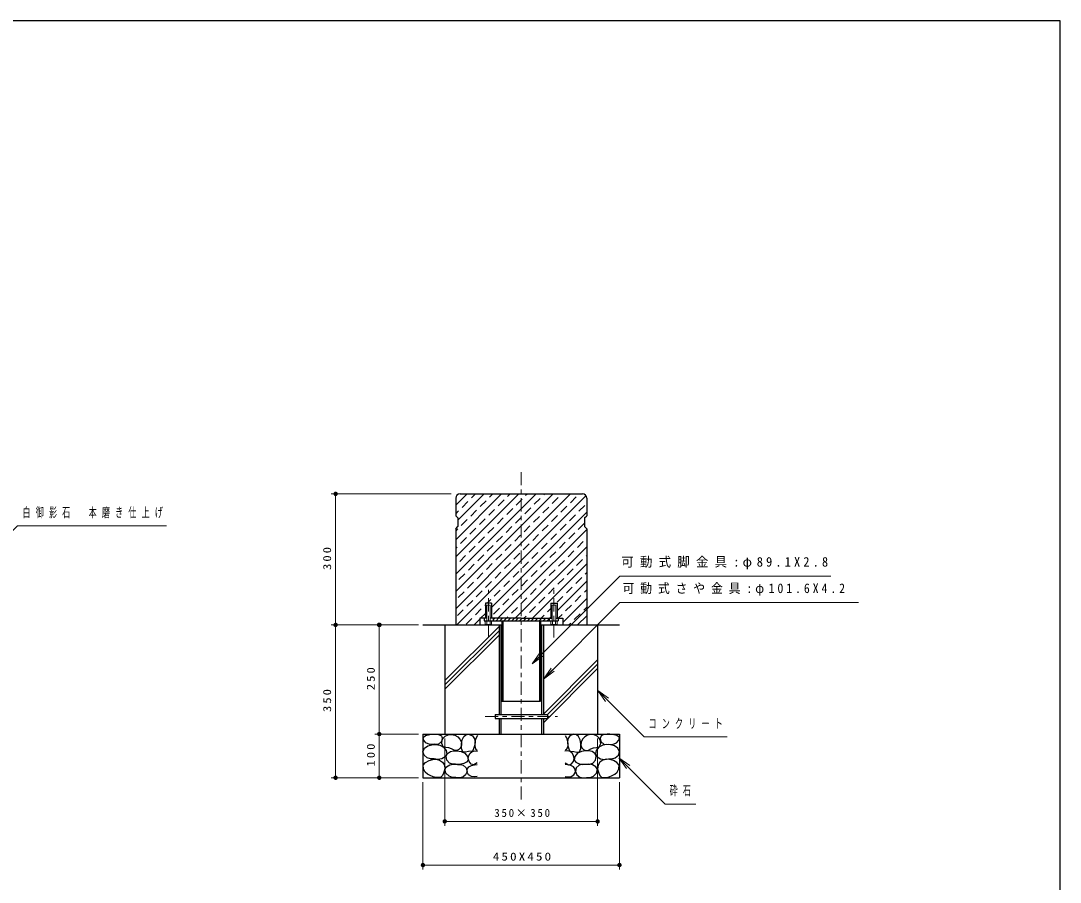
# Model space of a CAD drawing. Units: millimetres on the paper, scale 1:10. Extents: x -365 to 12, y -47 to 257.
# Drawn here: x -238 to 0, y 59.7 to 257 of the extents above; entities that cross this region are included whole.
import ezdxf

# ---------------------------------------------------------------- set-up
doc = ezdxf.new("R2010")
doc.units = ezdxf.units.MM
doc.linetypes.add('USER2', pattern=[6, 3, -1, 1, -1])
doc.layers.add('LY_1', color=7, linetype='Continuous', lineweight=13)
doc.layers.add('LY_2', color=7, linetype='Continuous', lineweight=13)
doc.styles.add('ＭＳ ゴシック', font='')
doc.styles.get('ＭＳ ゴシック').set_extended_font_data('MS Gothic')

# ---------------------------------------------------------------- blocks, each defined once
blk = doc.blocks.new('filled_dot')
at = {"color": 0, "linetype": 'Continuous', "lineweight": -2, "const_width": 1.25}
blk.add_lwpolyline([(-0.625, 0, 1), (0.625, 0, 1)], format="xyb", close=True, dxfattribs=at)

msp = doc.modelspace()

# ---------------------------------------------------------------- linework, layer by layer
at = {"layer": 'LY_1', "linetype": 'USER2'}
for p, q in [((-123.418, 153.67), (-123.418, 78.67)), ((-130.919, 115.77), (-130.919, 126.67)), ((-115.919, 115.77), (-115.919, 126.67)), ((-131.677, 97.67), (-115.131, 97.67))]:
    msp.add_line(p, q, dxfattribs=at)
at = {"layer": 'LY_1'}
for p, q in [((-139.418, 148.67), (-166.918, 148.67)), ((-165.918, 118.67), (-165.918, 148.67)), ((-138.418, 134.222), (-123.971, 148.67)), ((-138.418, 138.173), (-127.922, 148.67)), ((-138.418, 146.076), (-135.825, 148.67)), ((-138.26, 148.211), (-137.959, 148.511)), ((-137.918, 142.625), (-131.873, 148.67)), ((-134.794, 147.725), (-133.849, 148.67)), ((-130.663, 147.905), (-129.898, 148.67)), ((-126.532, 148.084), (-125.946, 148.67)), ((-123.418, 137.368), (-112.117, 148.67)), ((-123.418, 141.319), (-116.068, 148.67)), ((-123.418, 145.271), (-120.02, 148.67)), ((-123.418, 133.417), (-108.596, 148.239)), ((-122.401, 148.264), (-121.995, 148.67)), ((-120.425, 146.288), (-119.078, 147.635)), ((-118.27, 148.444), (-118.044, 148.67)), ((-116.294, 146.468), (-114.947, 147.815)), ((-114.139, 148.623), (-114.093, 148.67)), ((-112.163, 146.648), (-110.816, 147.995)), ((-138.418, 130.271), (-123.418, 145.271)), ((-136.949, 145.57), (-135.602, 146.917)), ((-132.818, 145.75), (-131.471, 147.097)), ((-128.687, 145.929), (-127.34, 147.276)), ((-126.711, 143.954), (-125.364, 145.301)), ((-124.556, 146.109), (-123.418, 147.246)), ((-123.418, 147.246), (-123.209, 147.456)), ((-122.58, 144.133), (-121.233, 145.48)), ((-118.45, 144.313), (-117.103, 145.66)), ((-114.319, 144.492), (-112.972, 145.839)), ((-110.188, 144.672), (-108.841, 146.019)), ((-138.418, 144.1), (-137.757, 144.762)), ((-134.973, 143.594), (-133.626, 144.941)), ((-132.998, 141.619), (-131.651, 142.966)), ((-130.842, 143.774), (-129.495, 145.121)), ((-128.867, 141.798), (-127.52, 143.145)), ((-124.736, 141.978), (-123.418, 143.295)), ((-123.418, 129.466), (-108.418, 144.466)), ((-123.418, 143.295), (-123.389, 143.325)), ((-120.605, 142.157), (-119.258, 143.504)), ((-116.474, 142.337), (-115.127, 143.684)), ((-112.343, 142.517), (-110.996, 143.864)), ((-138.418, 126.319), (-123.418, 141.319)), ((-138.418, 140.149), (-137.937, 140.631)), ((-137.129, 141.439), (-135.781, 142.786)), ((-135.153, 139.463), (-133.806, 140.81)), ((-131.022, 139.643), (-129.675, 140.99)), ((-126.891, 139.823), (-125.544, 141.17)), ((-123.418, 125.514), (-108.418, 140.514)), ((-122.76, 140.002), (-121.413, 141.349)), ((-118.629, 140.182), (-117.282, 141.529)), ((-114.498, 140.361), (-113.151, 141.708)), ((-110.367, 140.541), (-109.02, 141.888)), ((-137.308, 137.308), (-135.961, 138.655)), ((-133.177, 137.488), (-131.83, 138.835)), ((-129.046, 137.667), (-127.699, 139.014)), ((-124.915, 137.847), (-123.568, 139.194)), ((-120.784, 138.027), (-119.437, 139.374)), ((-116.654, 138.206), (-115.306, 139.553)), ((-112.523, 138.386), (-111.176, 139.733)), ((-138.418, 122.368), (-123.418, 137.368)), ((-138.418, 136.198), (-138.116, 136.5)), ((-135.332, 135.332), (-133.985, 136.679)), ((-131.202, 135.512), (-129.854, 136.859)), ((-127.071, 135.692), (-125.724, 137.039)), ((-123.418, 121.563), (-108.418, 136.563)), ((-122.94, 135.871), (-121.593, 137.218)), ((-118.809, 136.051), (-117.462, 137.398)), ((-114.678, 136.23), (-113.331, 137.578)), ((-110.547, 136.41), (-109.2, 137.757)), ((-138.166, 118.67), (-123.418, 133.417)), ((-137.488, 133.177), (-136.141, 134.524)), ((-133.357, 133.357), (-132.01, 134.704)), ((-129.226, 133.536), (-127.879, 134.883)), ((-125.095, 133.716), (-123.748, 135.063)), ((-120.964, 133.896), (-119.617, 135.243)), ((-116.833, 134.075), (-115.486, 135.422)), ((-114.857, 132.1), (-113.51, 133.447)), ((-112.702, 134.255), (-111.355, 135.602)), ((-110.727, 132.279), (-109.38, 133.626)), ((-108.571, 134.434), (-108.418, 134.587)), ((-138.418, 132.246), (-138.296, 132.369)), ((-135.512, 131.202), (-134.165, 132.549)), ((-131.381, 131.381), (-130.034, 132.728)), ((-127.25, 131.561), (-125.903, 132.908)), ((-125.275, 129.585), (-123.928, 130.932)), ((-123.119, 131.74), (-121.772, 133.087)), ((-121.144, 129.765), (-119.797, 131.112)), ((-120.86, 120.17), (-108.418, 132.612)), ((-118.988, 131.92), (-117.641, 133.267)), ((-117.013, 129.944), (-115.666, 131.291)), ((-112.882, 130.124), (-111.535, 131.471)), ((-137.667, 129.046), (-136.32, 130.393)), ((-133.536, 129.226), (-132.189, 130.573)), ((-131.561, 127.25), (-130.214, 128.597)), ((-130.218, 122.666), (-123.418, 129.466)), ((-129.405, 129.405), (-128.058, 130.753)), ((-127.43, 127.43), (-126.083, 128.777)), ((-123.299, 127.609), (-121.952, 128.956)), ((-119.168, 127.789), (-117.821, 129.136)), ((-115.218, 121.86), (-108.418, 128.66)), ((-115.037, 127.969), (-113.69, 129.316)), ((-110.906, 128.148), (-109.559, 129.495)), ((-108.751, 130.304), (-108.418, 130.636)), ((-137.847, 124.915), (-136.5, 126.262)), ((-135.692, 127.071), (-134.345, 128.418)), ((-133.716, 125.095), (-132.369, 126.442)), ((-129.585, 125.275), (-128.238, 126.622)), ((-125.454, 125.454), (-124.107, 126.801)), ((-121.323, 125.634), (-119.976, 126.981)), ((-117.192, 125.813), (-115.845, 127.16)), ((-113.061, 125.993), (-111.714, 127.34)), ((-108.931, 126.173), (-108.418, 126.685)), ((-135.871, 122.94), (-134.524, 124.287)), ((-131.19, 123.67), (-130.393, 124.466)), ((-128.763, 120.17), (-123.418, 125.514)), ((-127.609, 123.299), (-126.262, 124.646)), ((-123.418, 123.539), (-122.131, 124.826)), ((-119.348, 123.658), (-118.001, 125.005)), ((-115.217, 123.838), (-113.87, 125.185)), ((-113.918, 119.209), (-108.418, 124.709)), ((-111.086, 124.017), (-109.739, 125.364)), ((-138.027, 120.784), (-136.679, 122.131)), ((-133.896, 120.964), (-132.549, 122.311)), ((-131.74, 123.119), (-131.618, 123.241)), ((-131.319, 119.57), (-131.319, 123.17)), ((-131.318, 123.17), (-130.518, 123.17)), ((-130.519, 119.57), (-130.519, 123.17)), ((-129.765, 121.144), (-128.418, 122.491)), ((-125.634, 121.323), (-124.287, 122.67)), ((-124.812, 120.17), (-123.418, 121.563)), ((-123.479, 123.479), (-123.418, 123.539)), ((-121.503, 121.503), (-120.156, 122.85)), ((-117.372, 121.682), (-116.618, 122.436)), ((-116.319, 119.57), (-116.319, 123.17)), ((-116.318, 123.17), (-115.518, 123.17)), ((-115.519, 119.57), (-115.519, 123.17)), ((-113.241, 121.862), (-111.894, 123.209)), ((-109.11, 122.042), (-108.418, 122.733)), ((-136.051, 118.809), (-134.704, 120.156)), ((-134.214, 118.67), (-132.918, 119.966)), ((-132.714, 120.17), (-131.618, 121.266)), ((-131.638, 119.57), (-131.638, 118.77)), ((-131.278, 118.77), (-131.278, 119.57)), ((-130.559, 118.77), (-130.559, 119.57)), ((-130.2, 119.57), (-130.2, 118.77)), ((-129.818, 119.833), (-129.481, 120.17)), ((-129.183, 119.57), (-128.583, 120.17)), ((-128.285, 119.57), (-127.685, 120.17)), ((-127.387, 119.57), (-126.787, 120.17)), ((-126.787, 120.17), (-126.442, 120.515)), ((-126.489, 119.57), (-125.889, 120.17)), ((-125.591, 119.57), (-124.991, 120.17)), ((-124.693, 119.57), (-124.093, 120.17)), ((-123.795, 119.57), (-123.195, 120.17)), ((-122.897, 119.57), (-122.297, 120.17)), ((-122.836, 120.17), (-122.311, 120.695)), ((-121.999, 119.57), (-121.399, 120.17)), ((-121.101, 119.57), (-120.501, 120.17)), ((-120.203, 119.57), (-119.603, 120.17)), ((-119.305, 119.57), (-118.705, 120.17)), ((-118.885, 120.17), (-118.18, 120.874)), ((-118.407, 119.57), (-117.807, 120.17)), ((-117.509, 119.57), (-117.018, 120.06)), ((-116.909, 120.17), (-116.618, 120.46)), ((-116.638, 119.57), (-116.638, 118.77)), ((-116.278, 118.77), (-116.278, 119.57)), ((-115.559, 118.77), (-115.559, 119.57)), ((-115.2, 119.57), (-115.2, 118.77)), ((-114.933, 120.17), (-114.049, 121.054)), ((-112.482, 118.67), (-112.074, 119.078)), ((-111.265, 119.886), (-109.918, 121.233)), ((-110.506, 118.67), (-108.418, 120.758)), ((-146.918, 118.67), (-166.918, 118.67)), ((-165.918, 83.67), (-165.918, 118.67)), ((-146.918, 118.67), (-156.918, 118.67)), ((-155.918, 93.67), (-155.918, 118.67)), ((-140.918, 105.899), (-128.498, 118.319)), ((-140.918, 104.909), (-128.498, 117.329)), ((-130.199, 118.77), (-131.637, 118.77)), ((-115.199, 118.77), (-116.637, 118.77)), ((-108.531, 118.67), (-108.418, 118.782)), ((-140.918, 103.919), (-128.498, 116.339)), ((-120.903, 109.761), (-119.135, 112.236)), ((-120.903, 109.761), (-118.781, 111.883)), ((-118.428, 111.529), (-120.903, 109.761)), ((-118.338, 98.215), (-105.918, 110.635)), ((-117.431, 98.132), (-105.918, 109.645)), ((-118.338, 106.273), (-116.571, 108.748)), ((-118.338, 96.235), (-105.918, 108.655)), ((-118.338, 106.273), (-116.217, 108.395)), ((-115.864, 108.041), (-118.338, 106.273)), ((-105.884, 103.634), (-103.762, 101.513)), ((-105.884, 103.634), (-103.409, 101.866)), ((-104.116, 101.159), (-105.884, 103.634)), ((-146.918, 93.67), (-156.918, 93.67)), ((-155.918, 83.67), (-155.918, 93.67)), ((-140.918, 92.67), (-140.918, 72.67)), ((-105.918, 92.67), (-105.918, 72.67)), ((-101.053, 88.236), (-98.932, 86.115)), ((-101.053, 88.236), (-98.578, 86.469)), ((-99.285, 85.761), (-101.053, 88.236)), ((-146.918, 83.67), (-166.918, 83.67)), ((-145.918, 82.67), (-145.918, 62.67)), ((-100.918, 82.67), (-100.918, 62.67)), ((-105.918, 73.67), (-140.918, 73.67)), ((-100.918, 63.67), (-145.918, 63.67))]:
    msp.add_line(p, q, dxfattribs=at)
at = {"layer": 'LY_1', "color": 3, "lineweight": 25}
for p, q in [((-138.418, 147.67), (-138.418, 143.67)), ((-137.418, 148.67), (-109.418, 148.67)), ((-108.418, 147.67), (-108.418, 143.67)), ((-137.918, 143.17), (-138.418, 143.67)), ((-137.918, 143.17), (-137.918, 141.17)), ((-108.918, 143.17), (-108.418, 143.67)), ((-108.918, 143.17), (-108.918, 141.17)), ((-138.418, 140.67), (-137.918, 141.17)), ((-138.418, 140.67), (-138.418, 118.67)), ((-108.418, 140.67), (-108.918, 141.17)), ((-108.418, 140.67), (-108.418, 118.67)), ((-131.618, 123.67), (-131.618, 120.17)), ((-130.218, 123.67), (-131.618, 123.67)), ((-130.218, 123.67), (-130.218, 120.17)), ((-116.618, 123.67), (-116.618, 120.17)), ((-116.618, 123.67), (-115.218, 123.67)), ((-115.218, 123.67), (-115.218, 120.17)), ((-131.618, 120.17), (-132.918, 120.17)), ((-132.918, 120.17), (-132.918, 118.67)), ((-131.918, 120.17), (-131.918, 119.57)), ((-131.918, 119.57), (-114.918, 119.57)), ((-131.318, 120.17), (-131.618, 120.17)), ((-123.418, 120.17), (-130.518, 120.17)), ((-129.818, 120.17), (-129.818, 119.57)), ((-127.873, 119.57), (-127.873, 101.17)), ((-127.593, 119.57), (-127.593, 101.17)), ((-123.418, 120.17), (-116.318, 120.17)), ((-119.243, 119.57), (-119.243, 101.17)), ((-118.963, 119.57), (-118.963, 101.17)), ((-117.018, 120.17), (-117.018, 119.57)), ((-115.518, 120.17), (-115.218, 120.17)), ((-115.218, 120.17), (-113.918, 120.17)), ((-114.918, 120.17), (-114.918, 119.57)), ((-113.918, 120.17), (-113.918, 118.67)), ((-140.918, 118.67), (-140.918, 93.67)), ((-128.498, 118.67), (-127.873, 118.67)), ((-128.498, 118.67), (-128.498, 98.12)), ((-128.078, 118.67), (-128.078, 98.12)), ((-118.963, 118.67), (-118.338, 118.67)), ((-118.758, 118.67), (-118.758, 98.12)), ((-118.338, 118.67), (-118.338, 98.12)), ((-105.918, 118.67), (-105.918, 93.67)), ((-127.873, 101.17), (-118.963, 101.17)), ((-129.418, 98.12), (-129.418, 97.22)), ((-129.418, 98.12), (-117.418, 98.12)), ((-117.418, 98.12), (-117.418, 97.22)), ((-129.418, 97.22), (-117.418, 97.22)), ((-128.498, 97.22), (-128.498, 93.67)), ((-128.078, 97.22), (-128.078, 93.67)), ((-118.758, 97.22), (-118.758, 93.67)), ((-118.338, 97.22), (-118.338, 93.67)), ((-145.918, 93.67), (-100.918, 93.67)), ((-145.918, 93.67), (-145.918, 83.67)), ((-100.918, 93.67), (-100.918, 83.67)), ((-145.918, 83.67), (-100.918, 83.67))]:
    msp.add_line(p, q, dxfattribs=at)
at = {"layer": 'LY_1', "color": 20, "lineweight": 25}
for p, q in [((-145.918, 118.67), (-128.498, 118.67)), ((-118.338, 118.67), (-100.918, 118.67))]:
    msp.add_line(p, q, dxfattribs=at)
at = {"layer": 'LY_1'}
for points in [[(-249.385, 130.706), (-238.778, 141.313), (-204.608, 141.313)], [(-120.903, 109.761), (-100.852, 129.812), (-52.502, 129.812)], [(-118.338, 106.273), (-100.852, 123.759), (-46.201, 123.759)], [(-105.884, 103.634), (-95.277, 93.028), (-76.26, 93.028)], [(-101.053, 88.236), (-90.446, 77.63), (-83.429, 77.63)]]:
    msp.add_lwpolyline(points, dxfattribs=at)
at = {"layer": 'LY_1', "color": 3, "lineweight": 25}
for points in [[(-143.385, 91.32), (-144.323, 91.296), (-145.218, 91.667), (-145.74, 92.245), (-145.888, 92.856), (-145.299, 93.35), (-144.326, 93.575), (-143.711, 93.637), (-143.112, 93.649), (-142.321, 93.582), (-141.7, 93.253), (-141.513, 92.635), (-141.675, 91.94), (-142.418, 91.295)], [(-138.801, 90.007), (-139.375, 90.281), (-139.99, 90.478), (-140.705, 90.561), (-141.303, 90.775), (-141.616, 91.482), (-141.502, 92.361), (-141.217, 92.843), (-140.808, 93.203), (-140.119, 93.519), (-139.371, 93.6), (-138.628, 93.413), (-137.958, 93.005), (-137.434, 92.471), (-137.116, 91.816), (-137.083, 91.155), (-137.314, 90.527), (-137.68, 90.138), (-138.157, 89.933)], [(-134.539, 89.759), (-135.456, 89.66), (-136.174, 89.546), (-136.769, 89.61), (-137.102, 90.343), (-137.066, 91.444), (-136.936, 92.368), (-136.571, 93.104), (-136.071, 93.492), (-135.456, 93.649), (-134.564, 93.278), (-134.131, 92.59), (-133.994, 91.766), (-134.081, 90.992), (-134.316, 90.255)], [(-112.298, 89.759), (-111.381, 89.66), (-110.663, 89.546), (-110.068, 89.61), (-109.735, 90.343), (-109.771, 91.444), (-109.901, 92.368), (-110.266, 93.104), (-110.766, 93.492), (-111.381, 93.649), (-112.273, 93.278), (-112.706, 92.59), (-112.843, 91.766), (-112.755, 90.992), (-112.521, 90.255)], [(-108.036, 90.007), (-107.462, 90.281), (-106.847, 90.478), (-106.132, 90.561), (-105.534, 90.775), (-105.221, 91.482), (-105.335, 92.361), (-105.62, 92.843), (-106.029, 93.203), (-106.718, 93.519), (-107.466, 93.6), (-108.209, 93.413), (-108.879, 93.005), (-109.403, 92.471), (-109.721, 91.816), (-109.754, 91.155), (-109.523, 90.527), (-109.157, 90.138), (-108.68, 89.933)], [(-103.452, 91.32), (-102.514, 91.296), (-101.618, 91.667), (-101.097, 92.245), (-100.949, 92.856), (-101.538, 93.35), (-102.511, 93.575), (-103.125, 93.637), (-103.725, 93.649), (-104.516, 93.582), (-105.137, 93.253), (-105.324, 92.635), (-105.162, 91.94), (-104.418, 91.295)], [(-143.385, 87.975), (-144.161, 87.962), (-144.921, 88.198), (-145.661, 88.821), (-145.962, 89.635), (-145.578, 90.425), (-144.772, 90.998), (-143.886, 91.241), (-142.988, 91.246), (-142.076, 91.095), (-141.229, 90.676), (-140.579, 89.926), (-140.411, 89.065), (-140.837, 88.442), (-141.576, 88.025), (-142.492, 87.854)], [(-103.452, 87.975), (-102.676, 87.962), (-101.916, 88.198), (-101.176, 88.821), (-100.875, 89.635), (-101.259, 90.425), (-102.064, 90.998), (-102.951, 91.241), (-103.849, 91.246), (-104.761, 91.095), (-105.608, 90.676), (-106.257, 89.926), (-106.426, 89.065), (-106, 88.442), (-105.261, 88.025), (-104.345, 87.854)], [(-138.454, 86.786), (-139.154, 86.794), (-139.817, 87.033), (-140.446, 87.721), (-140.61, 88.595), (-140.266, 89.243), (-139.643, 89.685), (-138.913, 89.85), (-138.157, 89.833), (-137.188, 89.695), (-136.298, 89.264), (-135.686, 88.535), (-135.555, 87.727), (-135.941, 87.241), (-136.571, 86.91), (-137.524, 86.702)], [(-108.383, 86.786), (-107.683, 86.794), (-107.02, 87.033), (-106.391, 87.721), (-106.227, 88.595), (-106.571, 89.243), (-107.194, 89.685), (-107.924, 89.85), (-108.68, 89.833), (-109.648, 89.695), (-110.539, 89.264), (-111.151, 88.535), (-111.282, 87.727), (-110.896, 87.241), (-110.266, 86.91), (-109.313, 86.702)], [(-142.864, 83.738), (-143.585, 83.911), (-144.277, 84.184), (-144.876, 84.513), (-145.392, 84.977), (-145.807, 85.741), (-145.838, 86.538), (-145.341, 87.174), (-144.525, 87.603), (-143.689, 87.845), (-142.87, 87.887), (-142.096, 87.678), (-141.44, 87.215), (-141.006, 86.563), (-140.92, 85.664), (-141.18, 84.729), (-141.441, 84.211), (-141.824, 83.837), (-142.327, 83.698)], [(-138.38, 83.712), (-139.174, 83.743), (-139.941, 84.034), (-140.653, 84.711), (-140.882, 85.546), (-140.486, 86.189), (-139.767, 86.611), (-138.906, 86.741), (-138.033, 86.71), (-137.329, 86.699), (-136.67, 86.537), (-136.04, 85.922), (-135.827, 85.075), (-136.153, 84.344), (-136.818, 83.836), (-137.594, 83.643)], [(-108.457, 83.712), (-107.663, 83.743), (-106.896, 84.034), (-106.184, 84.711), (-105.955, 85.546), (-106.351, 86.189), (-107.07, 86.611), (-107.931, 86.741), (-108.804, 86.71), (-109.508, 86.699), (-110.167, 86.537), (-110.797, 85.922), (-111.01, 85.075), (-110.684, 84.344), (-110.018, 83.836), (-109.243, 83.643)], [(-103.972, 83.738), (-103.252, 83.911), (-102.56, 84.184), (-101.961, 84.513), (-101.445, 84.977), (-101.03, 85.741), (-100.999, 86.538), (-101.496, 87.174), (-102.312, 87.603), (-103.148, 87.845), (-103.967, 87.887), (-104.741, 87.678), (-105.397, 87.215), (-105.831, 86.563), (-105.917, 85.664), (-105.657, 84.729), (-105.396, 84.211), (-105.013, 83.837), (-104.51, 83.698)]]:
    msp.add_lwpolyline(points, close=True, dxfattribs=at)
for points in [[(-133.449, 93.327), (-133.758, 92.776), (-133.969, 92.187), (-134.067, 91.554), (-134.068, 90.874), (-133.82, 90.106), (-133.498, 89.982)], [(-113.388, 93.327), (-113.079, 92.776), (-112.868, 92.187), (-112.77, 91.554), (-112.769, 90.874), (-113.017, 90.106), (-113.339, 89.982)], [(-133.473, 87.058), (-134.241, 86.587), (-134.875, 86.802), (-135.357, 87.38), (-135.551, 88.089), (-135.431, 88.793), (-135.123, 89.301), (-134.663, 89.66), (-134.053, 89.803), (-133.424, 89.734)], [(-113.364, 87.058), (-112.595, 86.587), (-111.962, 86.802), (-111.48, 87.38), (-111.286, 88.089), (-111.406, 88.793), (-111.714, 89.301), (-112.174, 89.66), (-112.784, 89.803), (-113.413, 89.734)], [(-133.473, 83.936), (-134.15, 83.857), (-134.836, 83.986), (-135.463, 84.353), (-135.827, 84.927), (-135.768, 85.596), (-135.381, 86.166), (-134.801, 86.462), (-134.142, 86.587), (-133.473, 86.662)], [(-113.364, 83.936), (-112.686, 83.857), (-112.001, 83.986), (-111.374, 84.353), (-111.01, 84.927), (-111.069, 85.596), (-111.456, 86.166), (-112.036, 86.462), (-112.695, 86.587), (-113.364, 86.662)]]:
    msp.add_lwpolyline(points, dxfattribs=at)
for centre, start, end in [((-137.418, 147.67), 90, 179.99999), ((-109.418, 147.67), 0, 90)]:
    msp.add_arc(centre, 1, start, end, dxfattribs=at)
at = {"layer": 'LY_2', "color": 20, "lineweight": 25}
for p, q in [((0, 257), (-365, 257)), ((0, 0), (0, 257))]:
    msp.add_line(p, q, dxfattribs=at)

# ---------------------------------------------------------------- block references
at = {"layer": 'LY_1'}
for p, xscale, yscale, rotation in [((-165.918, 148.67), 0.4, 0.4, 270), ((-165.918, 118.67), 0.4, 0.4, 270), ((-165.918, 118.67), 0.4, 0.4, 90), ((-155.918, 118.67), 0.431, 0.431, 270), ((-155.918, 93.67), 0.4, 0.4, 270), ((-165.918, 83.67), 0.4, 0.4, 90), ((-155.918, 83.67), 0.4, 0.4, 90), ((-105.918, 73.67), 0.4, 0.4, 180), ((-100.918, 63.67), 0.4, 0.4, 180)]:
    msp.add_blockref('filled_dot', p, dxfattribs=dict(at, xscale=xscale, yscale=yscale, rotation=rotation))
at = {"layer": 'LY_1', "xscale": 0.4, "yscale": 0.4}
for p in [(-140.918, 73.67), (-145.918, 63.67)]:
    msp.add_blockref('filled_dot', p, dxfattribs=at)

# ---------------------------------------------------------------- texts
at = {"layer": 'LY_1', "style": 'ＭＳ ゴシック'}
for s, insert, char_height, attachment_point in [('\\T1.64;\\W0.6;白御影石\u3000本磨き仕上げ', (-237.608, 144.313), 2.199, 4), ('\\T1.5;\\W0.95;可動式脚金具:φ89.1X2.8', (-100.502, 132.812), 2.199, 4), ('\\T1.5;\\W0.9;可動式さや金具:φ101.6X4.2', (-100.201, 126.759), 2.199, 4), ('\\T1.64;\\W0.6;コンクリート', (-94.26, 96.028), 2.199, 4), ('\\T1.64;\\W0.6;砕石', (-89.429, 80.63), 2.199, 4), ('\\T1.32;350×350', (-122.994, 74.67), 1.833, 8), ('\\T1.32;\\W1.2;450X450', (-123.007, 64.67), 1.833, 8)]:
    msp.add_mtext(s, dxfattribs=dict(at, insert=insert, char_height=char_height, attachment_point=attachment_point))
at = {"layer": 'LY_1', "char_height": 1.833, "attachment_point": 8, "rotation": 90, "style": 'ＭＳ ゴシック'}
for s, insert in [('\\T1.33;\\W1.15;300', (-166.918, 134.111)), ('\\T1.33;\\W1.15;250', (-156.918, 106.585)), ('\\T1.33;\\W1.15;350', (-166.918, 101.585)), ('\\T1.33;\\W1.15;100', (-156.918, 89.098))]:
    msp.add_mtext(s, dxfattribs=dict(at, insert=insert))

doc.saveas('drawing.dxf')
